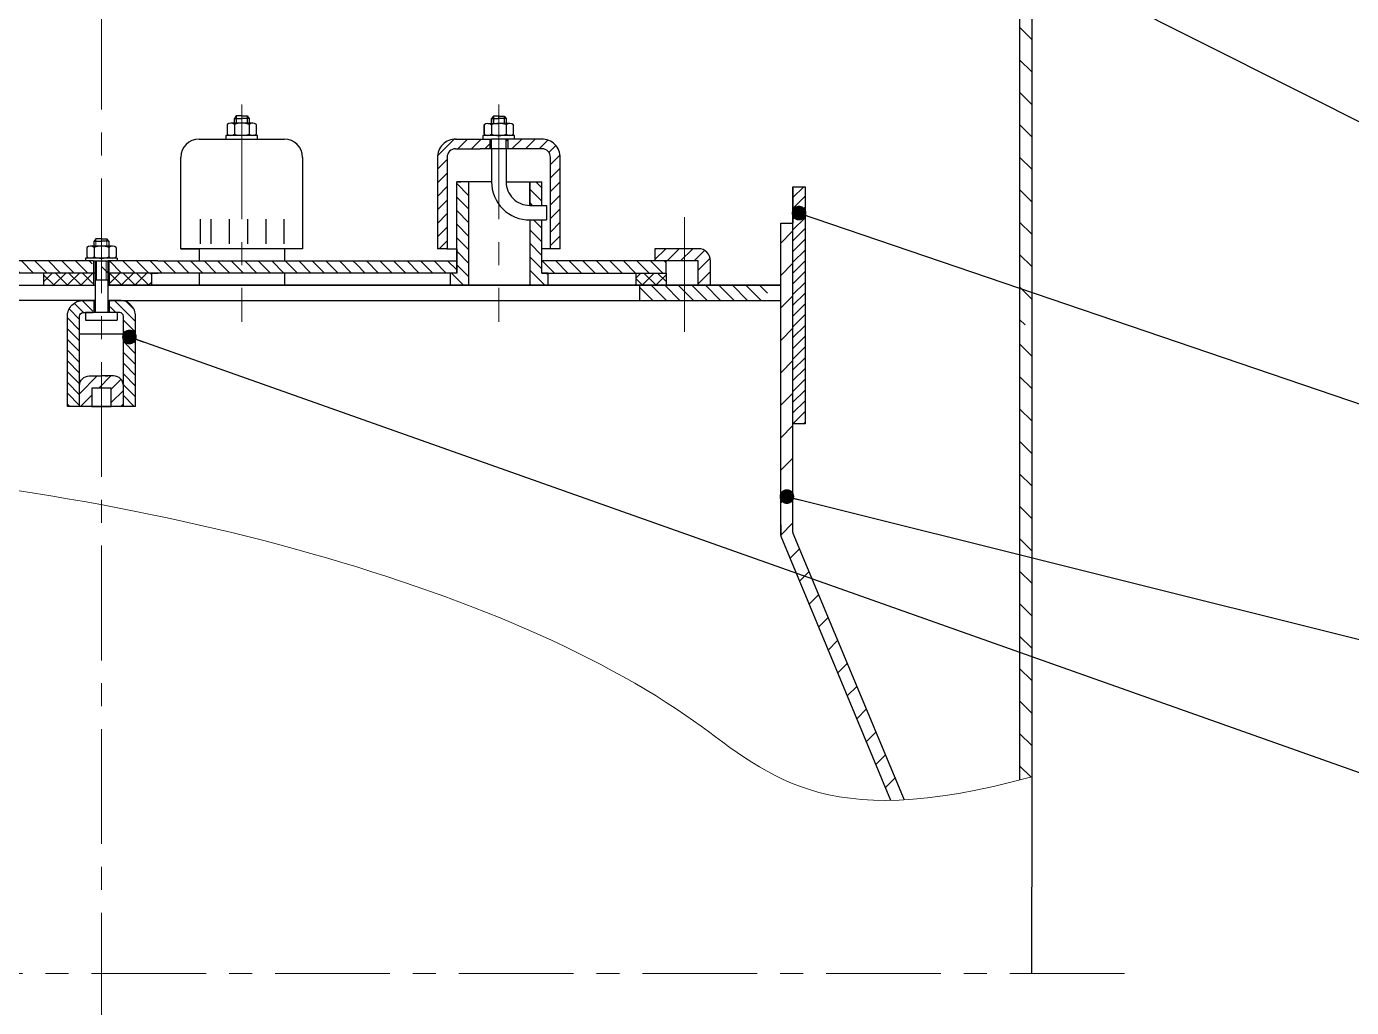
# Model space of a CAD drawing. Extents: x -45808 to 5458, y -9631 to 5897.
# Drawn here: x -44330 to -43609, y -3347 to -2813 of the extents above; entities that cross this region are included whole.
import ezdxf

# ---------------------------------------------------------------- set-up
doc = ezdxf.new("R2010")
doc.units = 0
doc.header["$LTSCALE"] = 50
doc.header["$MEASUREMENT"] = 0
doc.linetypes.add('CENTER', pattern=[2, 1.25, -0.25, 0.25, -0.25])
for name, color, linetype, lineweight in [('Dam', 2, 'CONTINUOUS', 30), ('kthuoc', 3, 'CONTINUOUS', 13), ('Net manh', 3, 'CONTINUOUS', 13), ('Tam dut', 1, 'CENTER', 13)]:
    doc.layers.add(name, color=color, linetype=linetype, lineweight=lineweight)
doc.styles.add('chu2.5', font='txt.shx', dxfattribs={"oblique": 10, "height": 25})
doc.dimstyles.new('kichthuoc2.5', dxfattribs={"dimtxt": 25, "dimasz": 25, "dimexe": 4, "dimexo": 0, "dimgap": 5, "dimtad": 1, "dimtoh": 1, "dimdec": 0, "dimzin": 0, "dimdsep": 46, "dimtxsty": 'chu2.5', "dimcen": 5, "dimclrd": 256, "dimclre": 256, "dimclrt": 256, "dimadec": 0, "dimazin": 0, "dimtfac": 1, "dimtdec": 0, "dimtmove": 0, "dimatfit": 0, "dimfxl": 1, "dimtolj": 1, "dimtzin": 0, "dimarcsym": 0})
pattern_1 = [(135, (-39927.7703, -9041.5555), (-3.682848, -3.682848), [])]
pattern_2 = [(135, (-17356.7833, -6663.9717), (-3.6828478, -3.6828478), [])]
pattern_3 = [(135, (-39927.7703, -9374.889), (-3.6828478, -3.6828478), [])]

msp = doc.modelspace()

# ---------------------------------------------------------------- hatches: boundary and pattern name
at = {"layer": 'Net manh'}
h = msp.add_hatch(dxfattribs=at)
h.set_pattern_fill('ANSI31', color=256, scale=100, angle=90, style=0)
h.set_pattern_definition([(135, (-393.232, 0), (-8.8388348, -8.8388348), [])])
edge = h.paths.add_edge_path()
edge.add_line((-43782.97, -2813.5), (-43782.97, -2793.8))
edge.add_line((-43782.97, -2793.8), (-43789.59, -2793.8))
edge.add_line((-43789.59, -2793.8), (-43789.59, -2977.24))
edge.add_spline(control_points=[(-43789.59, -2977.24), (-43787.38, -2975.72), (-43785.17, -2974.2), (-43782.96, -2972.68)], knot_values=[0.064384, 0.064384, 0.064384, 0.064384, 14.120993, 14.120993, 14.120993, 14.120993], degree=3, periodic=0)
edge.add_line((-43782.96, -2972.68), (-43782.97, -2813.5))
h = msp.add_hatch(dxfattribs=at)
h.set_pattern_fill('ANSI31', color=256, scale=41.666667, style=0)
h.set_pattern_definition([(45, (-17356.7833, -6663.9717), (-3.6828478, 3.6828478), [])])
h.paths.add_polyline_path([(-44101.36, -2883.89, -0.414214), (-44096.72, -2879.25), (-44083.45, -2879.25), (-44077.2, -2879.25), (-44077.2, -2873.94), (-44083.45, -2873.94), (-44096.72, -2873.94, 0.414214), (-44106.67, -2883.89), (-44106.67, -2933.64), (-44101.61, -2933.64)])
h.paths.add_polyline_path([(-44039.77, -2883.89, 0.414214), (-44049.72, -2873.94), (-44062.98, -2873.94), (-44069.24, -2873.94), (-44069.24, -2879.25), (-44062.98, -2879.25), (-44049.72, -2879.25, -0.414214), (-44045.07, -2883.89), (-44045.07, -2933.64), (-44039.77, -2933.64)])
h = msp.add_hatch(dxfattribs=at)
h.set_pattern_fill('ANSI31', color=256, scale=41.666667, angle=90, style=0)
h.set_pattern_definition(pattern_2)
h.paths.add_polyline_path([(-44089.52, -2897.16), (-44096.15, -2897.16), (-44096.15, -2946.91), (-44097.96, -2946.91), (-44099.47, -2946.91), (-44099.47, -2953.54), (-44089.52, -2953.54)])
h = msp.add_hatch(dxfattribs=at)
h.set_pattern_fill('ANSI31', color=256, scale=41.666667, angle=90, style=0)
h.set_pattern_definition(pattern_2)
h.paths.add_polyline_path([(-44049.72, -2897.16), (-44056.35, -2897.16), (-44056.35, -2910.04), (-44049.72, -2910.04)])
h = msp.add_hatch(dxfattribs=at)
h.set_pattern_fill('ANSI31', color=256, scale=33.167496, angle=90, style=0)
h.set_pattern_definition([(45, (-44221.5017, -7342.0292), (2.93162, -2.93162), [])])
h.paths.add_polyline_path([(-43913.04, -2913.15), (-43913.04, -2899.88), (-43906.41, -2899.88), (-43906.41, -2919.78), (-43906.41, -3029.04), (-43913.04, -3029.04)])
h = msp.add_hatch(dxfattribs=at)
h.set_pattern_fill('ANSI31', color=256, scale=41.666667, angle=90, style=0)
h.set_pattern_definition(pattern_2)
h.paths.add_polyline_path([(-44049.72, -2918), (-44056.25, -2918), (-44056.35, -2953.51), (-44046.4, -2953.54), (-44046.4, -2946.91), (-44049.72, -2946.91)])
h = msp.add_hatch(dxfattribs=at)
h.set_pattern_fill('ANSI31', color=256, scale=100, angle=90, style=0)
h.set_pattern_definition([(45, (-88185.955, -333.333), (8.8388348, -8.8388348), [])])
h.paths.add_polyline_path([(-43919.68, -2919.78), (-43913.04, -2919.78), (-43913.04, -3088.09), (-43913.04, -3088.51), (-43853.15, -3231.46), (-43860.84, -3231.46), (-43919.68, -3090.27)])
h = msp.add_hatch(dxfattribs=at)
h.set_pattern_fill('ANSI31', color=256, scale=41.666667, style=0)
h.set_pattern_definition([(45, (-17321.789, -6663.9717), (-3.6828478, 3.6828478), [])])
h.paths.add_polyline_path([(-43964.59, -2933.64), (-43988.29, -2933.64), (-43988.29, -2940.27), (-43964.59, -2940.27), (-43964.59, -2953.54), (-43957.96, -2953.54), (-43957.96, -2940.27, 0.414214)])
h = msp.add_hatch(dxfattribs=at)
h.set_pattern_fill('ANSI31', color=256, scale=41.666667, angle=90, style=0)
h.set_pattern_definition([(135, (-39924.146, -9374.889), (-3.6828478, -3.6828478), [])])
h.paths.add_polyline_path([(-44294.7, -2946.91), (-44294.7, -2940.27), (-44349.69, -2940.27), (-44349.69, -2946.91), (-44346.4, -2946.91)])
h = msp.add_hatch(dxfattribs=at)
h.set_pattern_fill('ANSI31', color=256, scale=41.666667, angle=90, style=0)
h.set_pattern_definition(pattern_3)
h.paths.add_polyline_path([(-44213.22, -2946.91), (-44213.22, -2940.27), (-44262.51, -2940.27), (-44262.51, -2940.27), (-44289.58, -2940.27), (-44289.58, -2946.91), (-44262.53, -2946.91)])
h.paths.add_polyline_path([(-44213.22, -2940.27), (-44213.22, -2946.91), (-44150.52, -2946.91, -0.012148), (-44150.85, -2940.27)])
h = msp.add_hatch(dxfattribs=at)
h.set_pattern_fill('ANSI31', color=256, scale=41.666667, angle=90, style=0)
h.set_pattern_definition(pattern_3)
h.paths.add_polyline_path([(-44096.15, -2946.91), (-44096.15, -2940.28), (-44150.85, -2940.27, 0.012148), (-44150.52, -2946.91)])
h.paths.add_polyline_path([(-43998.62, -2946.91), (-43982.14, -2946.91), (-43982.14, -2940.27), (-43992.12, -2940.27), (-43998.62, -2940.27), (-44049.72, -2940.27), (-44049.72, -2946.91), (-44046.4, -2946.91)])
h = msp.add_hatch(dxfattribs=at)
h.set_pattern_fill('ANSI37', color=256, scale=41.666667, style=0)
h.set_pattern_definition([(45, (-19714.0875, -6702.5597), (-3.6828478, 3.6828478), []), (135, (-19714.0875, -6702.5597), (-3.6828478, -3.6828478), [])])
h.paths.add_polyline_path([(-44262.2, -2953.54), (-44262.2, -2946.91), (-44285.95, -2946.91), (-44285.95, -2953.54)])
h.paths.add_polyline_path([(-44294.29, -2953.54), (-44294.29, -2946.91), (-44294.7, -2946.91), (-44321.07, -2946.91), (-44321.07, -2953.54)])
h = msp.add_hatch(dxfattribs=at)
h.set_pattern_fill('ANSI37', color=256, scale=41.666667, style=0)
h.set_pattern_definition([(45, (-19717.7116, -6702.5597), (-3.6828478, 3.6828478), []), (135, (-19717.7116, -6702.5597), (-3.6828478, -3.6828478), [])])
h.paths.add_polyline_path([(-43982.14, -2946.91), (-43998.62, -2946.91), (-43998.62, -2953.54), (-43982.14, -2953.54)])
h = msp.add_hatch(dxfattribs=at)
h.set_pattern_fill('ANSI31', color=256, scale=41.666667, angle=90, style=0)
h.set_pattern_definition(pattern_1)
h.paths.add_polyline_path([(-43996.54, -2953.54), (-43996.54, -2961.83), (-43972.14, -2961.83), (-43972.14, -2953.54), (-43974.71, -2953.54)])
h = msp.add_hatch(dxfattribs=at)
h.set_pattern_fill('ANSI31', color=256, scale=41.666667, angle=90, style=0)
h.set_pattern_definition(pattern_1)
h.paths.add_polyline_path([(-43926.93, -2961.83), (-43926.93, -2953.54), (-43972.14, -2953.54), (-43972.14, -2961.83)])
h = msp.add_hatch(dxfattribs=at)
h.set_pattern_fill('ANSI31', color=256, scale=33.167496, angle=90, style=0)
h.set_pattern_definition([(135, (-45757.6016, -7801.4594), (-2.93162, -2.93162), [])])
h.paths.add_polyline_path([(-44299.54, -2968.47), (-44294.29, -2968.47), (-44294.29, -2961.83), (-44299.54, -2961.83, 0.414214), (-44308.17, -2970.46), (-44308.17, -3019.54), (-44301.53, -3019.54), (-44301.53, -2970.46, -0.414214)])
h.paths.add_polyline_path([(-44277.65, -3019.54), (-44271.02, -3019.54), (-44271.02, -2970.46, 0.414214), (-44279.64, -2961.83), (-44284.9, -2961.83), (-44284.9, -2968.47), (-44279.64, -2968.47, -0.414214), (-44277.65, -2970.46)])
h = msp.add_hatch(dxfattribs=at)
h.set_pattern_fill('ANSI31', color=256, scale=100, angle=90, style=0)
edge = h.paths.add_edge_path()
edge.add_line((-43782.97, -2975.43), (-43789.59, -2974.79))
edge.add_line((-43789.59, -2974.79), (-43789.59, -3223.02))
edge.add_spline(control_points=[(-43789.59, -3223.02), (-43787.42, -3222.44), (-43785.21, -3221.85), (-43782.97, -3221.23)], knot_values=[0, 0, 0, 0, 7.358132, 7.358132, 7.358132, 7.358132], degree=3, periodic=0)
edge.add_line((-43782.97, -3221.23), (-43782.97, -2975.43))
h = msp.add_hatch(dxfattribs=at)
h.set_pattern_fill('ANSI31', color=256, scale=41.666667, style=0)
h.set_pattern_definition([(45, (-48452.1905, -9041.5555), (-3.682848, 3.682848), [])])
h.paths.add_polyline_path([(-44294.9, -3009.59), (-44289.59, -3009.59), (-44289.59, -3002.96), (-44290.92, -3002.96), (-44296.23, -3002.96, 0.414214), (-44301.53, -3008.27), (-44301.53, -3016.23), (-44301.53, -3019.54), (-44294.9, -3019.54)])
h.paths.add_polyline_path([(-44284.29, -3009.59), (-44284.29, -3019.54), (-44277.65, -3019.54), (-44277.65, -3008.27, 0.414214), (-44282.96, -3002.96), (-44288.27, -3002.96), (-44289.59, -3002.96), (-44289.59, -3009.59)])

# ---------------------------------------------------------------- linework, layer by layer
at = {"layer": 'Dam', "color": 2}
for p, q in [((-43789.59, -2559.61), (-43789.59, -3223.02)), ((-43782.97, -2559.61), (-43782.97, -3281.14)), ((-43913.04, -2899.88), (-43906.41, -2899.88)), ((-43913.04, -2899.88), (-43913.04, -2919.78)), ((-43913.04, -2913.15), (-43913.04, -2899.88)), ((-43906.41, -2899.88), (-43906.41, -2919.78)), ((-43913.04, -3057.54), (-43913.04, -2913.15)), ((-43919.68, -2919.78), (-43913.04, -2919.78)), ((-43919.68, -3060.69), (-43919.68, -2919.78)), ((-43906.41, -2919.78), (-43906.41, -3029.04)), ((-43919.68, -2953.54), (-44284.9, -2953.54)), ((-44293.23, -2961.83), (-44695.94, -2961.83)), ((-44284.48, -2961.83), (-43919.68, -2961.83)), ((-43906.41, -3029.04), (-43913.04, -3029.04)), ((-43919.68, -3090.27), (-43860.01, -3234.1)), ((-43913.04, -3088.51), (-43852.45, -3233.83)), ((-43782.93, -3328.44), (-43782.93, -3281.44))]:
    msp.add_line(p, q, dxfattribs=at)
at = {"layer": 'Dam'}
for p, q in [((-44216.2, -2861.33), (-44217.2, -2862.66)), ((-44217.2, -2862.66), (-44213.22, -2862.66)), ((-44217.2, -2865.32), (-44217.2, -2862.66)), ((-44213.22, -2861.33), (-44216.2, -2861.33)), ((-44216.2, -2861.33), (-44216.2, -2865.32)), ((-44213.22, -2861.33), (-44210.23, -2861.33)), ((-44209.24, -2862.66), (-44213.22, -2862.66)), ((-44210.23, -2861.33), (-44210.23, -2865.32)), ((-44210.23, -2861.33), (-44209.24, -2862.66)), ((-44209.24, -2862.66), (-44209.24, -2865.32)), ((-44076.2, -2861.41), (-44077.2, -2862.73)), ((-44077.2, -2862.73), (-44073.22, -2862.73)), ((-44077.2, -2865.39), (-44077.2, -2862.73)), ((-44077.2, -2862.73), (-44077.2, -2865.39)), ((-44073.22, -2861.41), (-44076.2, -2861.41)), ((-44076.2, -2861.41), (-44076.2, -2865.39)), ((-44073.22, -2862.73), (-44073.22, -2861.41)), ((-44073.22, -2861.41), (-44070.23, -2861.41)), ((-44069.24, -2862.73), (-44073.22, -2862.73)), ((-44070.23, -2861.41), (-44070.23, -2865.39)), ((-44070.23, -2861.41), (-44069.24, -2862.73)), ((-44069.24, -2862.73), (-44069.24, -2865.39)), ((-44221.18, -2866.06), (-44221.18, -2871.21)), ((-44207.25, -2865.32), (-44219.19, -2865.32)), ((-44217.2, -2866), (-44217.2, -2871.27)), ((-44209.24, -2866), (-44209.24, -2871.27)), ((-44205.26, -2871.21), (-44205.26, -2866.06)), ((-44081.18, -2866.13), (-44081.18, -2871.28)), ((-44081.18, -2871.28), (-44081.18, -2866.13)), ((-44079.19, -2865.39), (-44073.22, -2865.39)), ((-44077.2, -2866.07), (-44077.2, -2871.34)), ((-44067.25, -2865.39), (-44073.22, -2865.39)), ((-44069.24, -2866.07), (-44069.24, -2871.34)), ((-44065.26, -2871.28), (-44065.26, -2866.13)), ((-44204.59, -2871.95), (-44221.84, -2871.95)), ((-44221.84, -2871.95), (-44221.84, -2873.94)), ((-44204.59, -2873.94), (-44204.59, -2871.95)), ((-44083.45, -2873.94), (-44077.2, -2873.94)), ((-44081.84, -2872.02), (-44081.84, -2873.94)), ((-44064.59, -2872.02), (-44081.84, -2872.02)), ((-44078.19, -2873.94), (-44078.19, -2879.25)), ((-44076.2, -2873.94), (-44077.2, -2873.94)), ((-44077.2, -2879.25), (-44077.2, -2873.94)), ((-44069.24, -2873.94), (-44076.2, -2873.94)), ((-44069.24, -2879.25), (-44069.24, -2873.94)), ((-44062.98, -2873.94), (-44069.24, -2873.94)), ((-44068.24, -2873.94), (-44068.24, -2879.25)), ((-44064.59, -2873.94), (-44064.59, -2872.02)), ((-44106.67, -2884.08), (-44106.67, -2933.64)), ((-44101.36, -2883.89), (-44101.36, -2933.64)), ((-44076.2, -2879.25), (-44083.45, -2879.25)), ((-44077.2, -2879.25), (-44077.2, -2897.16)), ((-44062.98, -2879.25), (-44076.2, -2879.25)), ((-44069.24, -2879.25), (-44069.24, -2897.16)), ((-44096.15, -2897.16), (-44093.83, -2897.16)), ((-44096.15, -2946.91), (-44096.15, -2897.16)), ((-44077.2, -2897.16), (-44096.15, -2897.16)), ((-44089.52, -2953.54), (-44089.52, -2897.16)), ((-44069.24, -2897.16), (-44056.35, -2897.16)), ((-44056.35, -2897.16), (-44049.72, -2897.16)), ((-44056.35, -2909.76), (-44056.35, -2897.16)), ((-44056.35, -2897.16), (-44056.35, -2910.04)), ((-44049.72, -2910.04), (-44049.72, -2897.16)), ((-44056.35, -2910.04), (-44047.27, -2910.04)), ((-44047.27, -2910.04), (-44047.27, -2918)), ((-43913.04, -3088.09), (-43913.04, -2913.15)), ((-44235.73, -2931.02), (-44235.73, -2917.48)), ((-44229.82, -2931.02), (-44229.82, -2917.48)), ((-44219.87, -2931.02), (-44219.87, -2917.48)), ((-44209.92, -2931.02), (-44209.92, -2917.48)), ((-44199.97, -2931.02), (-44199.97, -2917.48)), ((-44190.02, -2931.02), (-44190.02, -2917.48)), ((-44056.25, -2918), (-44056.35, -2953.54)), ((-44056.25, -2918), (-44049.72, -2918)), ((-44049.72, -2946.91), (-44049.72, -2918)), ((-44049.72, -2918), (-44047.27, -2918)), ((-43919.68, -3089.85), (-43919.68, -2919.78)), ((-44292.58, -2928.23), (-44293.57, -2929.56)), ((-44289.59, -2928.23), (-44292.58, -2928.23)), ((-44289.59, -2928.23), (-44286.61, -2928.23)), ((-44285.61, -2929.56), (-44286.61, -2928.23)), ((-44297.55, -2932.95), (-44297.55, -2938.1)), ((-44283.62, -2932.21), (-44295.56, -2932.21)), ((-44293.57, -2929.56), (-44289.59, -2929.56)), ((-44293.57, -2932.21), (-44293.57, -2929.56)), ((-44293.57, -2932.9), (-44293.57, -2938.1)), ((-44285.61, -2929.56), (-44289.59, -2929.56)), ((-44285.61, -2929.56), (-44285.61, -2932.21)), ((-44285.61, -2932.9), (-44285.61, -2932.95)), ((-44285.61, -2932.9), (-44285.61, -2938.1)), ((-44281.63, -2932.95), (-44281.63, -2938.1)), ((-44246.39, -2933.64), (-44236.43, -2933.64)), ((-44236.43, -2933.64), (-44236.43, -2940.27)), ((-44190, -2933.64), (-44190, -2940.27)), ((-44101.61, -2933.64), (-44106.67, -2933.64)), ((-44101.61, -2933.64), (-44096.15, -2933.64)), ((-44096.15, -2933.64), (-44096.15, -2946.91)), ((-44045.07, -2933.64), (-44049.72, -2933.64)), ((-44039.77, -2933.64), (-44045.07, -2933.64)), ((-43988.29, -2933.64), (-43988.29, -2940.27)), ((-44294.2, -2940.27), (-44349.69, -2940.27)), ((-44298.22, -2938.85), (-44298.22, -2940.27)), ((-44280.97, -2938.85), (-44298.22, -2938.85)), ((-44294.2, -2940.27), (-44285.45, -2940.27)), ((-44293.78, -2953.54), (-44293.78, -2940.27)), ((-44293.07, -2940.27), (-44293.07, -2968.47)), ((-44286.17, -2940.27), (-44286.17, -2968.47)), ((-44258.89, -2940.27), (-44285.95, -2940.27)), ((-44285.45, -2946.91), (-44285.45, -2940.27)), ((-44281.74, -2940.27), (-44285.05, -2940.27)), ((-44280.97, -2938.85), (-44280.97, -2940.27)), ((-44258.89, -2940.27), (-44096.15, -2940.28)), ((-44096.15, -2940.28), (-44096.15, -2946.91)), ((-43998.62, -2940.27), (-44049.72, -2940.27)), ((-43964.59, -2940.27), (-43992.12, -2940.27)), ((-43982.14, -2946.91), (-43982.14, -2940.27)), ((-43964.59, -2946.91), (-43964.59, -2940.27)), ((-44293.07, -2946.91), (-44349.72, -2946.91)), ((-44321.07, -2946.91), (-44321.07, -2953.54)), ((-44294.2, -2946.91), (-44293.78, -2946.91)), ((-44293.07, -2950.63), (-44286.17, -2950.63)), ((-44258.91, -2946.91), (-44285.95, -2946.91)), ((-44285.45, -2946.91), (-44285.45, -2953.54)), ((-44262.2, -2953.54), (-44262.2, -2946.91)), ((-44262.2, -2946.91), (-44258.89, -2946.91)), ((-44262.2, -2953.54), (-44262.2, -2946.91)), ((-44096.15, -2946.91), (-44258.89, -2946.91)), ((-44236.43, -2946.91), (-44236.43, -2953.54)), ((-44190, -2946.91), (-44190, -2953.54)), ((-44099.47, -2953.54), (-44099.47, -2946.91)), ((-44097.65, -2946.91), (-44099.47, -2946.91)), ((-44049.72, -2946.91), (-44046.4, -2946.91)), ((-44046.4, -2946.91), (-44049.72, -2946.91)), ((-44046.4, -2953.54), (-44046.4, -2946.91)), ((-44046.4, -2946.91), (-43998.62, -2946.91)), ((-43998.62, -2946.91), (-43982.14, -2946.91)), ((-43998.62, -2946.91), (-43998.62, -2953.54)), ((-43982.14, -2946.91), (-43982.14, -2953.54)), ((-44659.51, -2953.54), (-44293.07, -2953.54)), ((-44286.17, -2953.54), (-43974.92, -2953.54)), ((-44285.45, -2953.54), (-44285.42, -2953.54)), ((-44258.89, -2953.54), (-44262.2, -2953.54)), ((-44096.15, -2953.54), (-44099.47, -2953.54)), ((-44046.4, -2953.54), (-44056.35, -2953.51)), ((-43996.54, -2953.54), (-43996.54, -2961.83)), ((-43974.71, -2953.54), (-43919.68, -2953.54)), ((-44294.7, -2961.83), (-44659.51, -2961.83)), ((-44294.2, -2961.83), (-44293.78, -2961.83)), ((-44293.78, -2961.83), (-44293.78, -2968.47)), ((-44285.95, -2961.83), (-43919.68, -2961.83)), ((-44285.45, -2961.83), (-44285.45, -2968.47)), ((-44285.03, -2961.83), (-44285.45, -2961.83)), ((-44298.22, -2968.47), (-44298.22, -2972.22)), ((-44280.97, -2968.47), (-44298.22, -2968.47)), ((-44298.22, -2968.47), (-44298.22, -2972.63)), ((-44298.22, -2972.22), (-44298.22, -2972.63)), ((-44298.22, -2972.22), (-44298.22, -2972.63)), ((-44298.22, -2972.63), (-44280.97, -2972.63)), ((-44281.39, -2972.63), (-44280.97, -2972.63)), ((-44280.97, -2968.47), (-44280.97, -2972.22)), ((-44280.97, -2972.22), (-44280.97, -2972.63)), ((-44301.51, -2979.98), (-44277.68, -2979.98)), ((-44287.5, -3002.96), (-44286.17, -3002.96)), ((-44301.53, -3019.54), (-44308.17, -3019.54)), ((-44271.02, -3019.54), (-44301.53, -3019.54)), ((-43919.68, -3083.97), (-43919.68, -3090.27)), ((-43913.04, -3088.09), (-43913.04, -3088.51)), ((-43919.68, -3089.85), (-43919.68, -3090.27))]:
    msp.add_line(p, q, dxfattribs=at)
for points in [[(-44236.43, -2873.94), (-44190, -2873.94)], [(-44096.72, -2873.94), (-44083.45, -2873.94)], [(-44049.72, -2873.94), (-44062.98, -2873.94)], [(-44180.05, -2883.89), (-44180.05, -2933.64), (-44246.39, -2933.64), (-44246.39, -2883.89)], [(-44096.72, -2879.25), (-44083.45, -2879.25)], [(-44049.72, -2879.25), (-44062.98, -2879.25)], [(-44045.07, -2933.64), (-44045.07, -2883.89)], [(-44039.77, -2933.64), (-44039.77, -2883.89)], [(-43964.59, -2933.64), (-43988.29, -2933.64)], [(-43992.12, -2940.27), (-43998.62, -2940.27)], [(-43964.59, -2953.54), (-43964.59, -2940.27)], [(-44284.29, -3019.54), (-44284.29, -3009.59), (-44288.27, -3009.59)]]:
    msp.add_lwpolyline(points, dxfattribs=at)
for points in [[(-43957.96, -2953.54), (-43957.96, -2940.27, 0.15043), (-43959.11, -2936.54, 0.15043)], [(-44308.17, -3019.54), (-44308.17, -2970.46, -0.414214), (-44299.54, -2961.83), (-44294.29, -2961.83)], [(-44271.02, -3019.54), (-44271.02, -2970.46, 0.414214), (-44279.64, -2961.83), (-44284.9, -2961.83)], [(-44301.53, -3019.54), (-44301.53, -2970.46, -0.414214), (-44299.54, -2968.47), (-44294.29, -2968.47)], [(-44277.65, -3019.54), (-44277.65, -2970.46, 0.414214), (-44279.64, -2968.47), (-44285.95, -2968.47)], [(-44301.53, -3016.23), (-44301.53, -3008.27, -0.414214), (-44296.23, -3002.96), (-44289.59, -3002.96)], [(-44277.65, -3016.23), (-44277.65, -3008.27, 0.414214), (-44282.96, -3002.96), (-44289.59, -3002.96)]]:
    msp.add_lwpolyline(points, format="xyb", dxfattribs=at)
msp.add_lwpolyline([(-44294.9, -3019.54), (-44284.29, -3019.54), (-44284.29, -3009.59), (-44294.9, -3009.59)], close=True, dxfattribs=at)
for centre, radius, start, end in [((-44219.19, -2868.36), 3.04, 49.11761, 130.88239), ((-44219.19, -2868.91), 3.04, 229.11761, 310.88239), ((-44213.22, -2877.26), 11.94, 90, 109.72029), ((-44213.22, -2860.01), 11.94, 250.27971, 270), ((-44213.22, -2877.26), 11.94, 70.27971, 90), ((-44213.22, -2860.01), 11.94, 270, 289.72029), ((-44207.25, -2868.36), 3.04, 49.11761, 130.88239), ((-44207.25, -2868.91), 3.04, 229.11761, 310.88239), ((-44079.19, -2868.43), 3.04, 49.11761, 130.88239), ((-44079.19, -2868.98), 3.04, 229.11761, 310.88239), ((-44073.22, -2877.33), 11.94, 90, 109.72029), ((-44073.22, -2860.08), 11.94, 250.27971, 270), ((-44073.22, -2877.33), 11.94, 70.27971, 90), ((-44073.22, -2860.08), 11.94, 270, 289.72029), ((-44067.25, -2868.43), 3.04, 49.11761, 130.88239), ((-44067.25, -2868.98), 3.04, 229.11761, 310.88239), ((-44236.43, -2883.89), 9.95, 90, 180), ((-44190, -2883.89), 9.95, 0, 90), ((-44096.72, -2883.89), 9.95, 88.89569, 181.10431), ((-44049.72, -2883.89), 9.95, 358.89569, 91.10431), ((-44096.72, -2883.89), 4.64, 90, 180), ((-44049.72, -2883.89), 4.64, 0, 90), ((-44056.35, -2897.16), 20.85, 180, 270.27405), ((-44056.35, -2897.16), 12.89, 180, 270.01205), ((-44295.56, -2935.25), 3.04, 49.11761, 130.88239), ((-44289.59, -2944.15), 11.94, 90, 109.72029), ((-44289.59, -2944.15), 11.94, 70.27971, 90), ((-44283.62, -2935.25), 3.04, 49.11761, 130.88239), ((-43964.59, -2940.27), 6.63, 0, 90), ((-44295.56, -2935.81), 3.04, 229.11761, 310.88239), ((-44289.59, -2926.85), 11.94, 250.52878, 270), ((-44289.59, -2926.85), 11.94, 270, 289.47122), ((-44283.62, -2935.81), 3.04, 229.11761, 310.88239)]:
    msp.add_arc(centre, radius, start, end, dxfattribs=at)
at = {"layer": 'kthuoc'}
msp.add_open_spline([(-43782.97, -3221.23), (-43899.3, -3253.44), (-43995.07, -3132.65), (-44423.78, -3025.53), (-44697.54, -3062.01), (-44796.26, -3078.22)], degree=3, knots=[0, 0, 0, 0, 382.093937, 1334.610999, 1875.610989, 1875.610989, 1875.610989, 1875.610989], dxfattribs=at)
at = {"layer": 'Net manh'}
for p, q in [((-44292.58, -2928.23), (-44292.58, -2932.21)), ((-44286.61, -2928.23), (-44286.61, -2932.21)), ((-44292.24, -2940.27), (-44292.24, -2950.63)), ((-44287.11, -2940.27), (-44287.11, -2950.63))]:
    msp.add_line(p, q, dxfattribs=at)
at = {"layer": 'Tam dut'}
for p, q in [((-44289.59, -8457.87), (-44289.59, -1887.1)), ((-44213.22, -2855.05), (-44213.22, -2973.42)), ((-44073.22, -2855.05), (-44073.22, -2973.42)), ((-43972.14, -2916.45), (-43972.14, -2980.49)), ((-43732.51, -3328.44), (-44814.11, -3328.44))]:
    msp.add_line(p, q, dxfattribs=at)

# ---------------------------------------------------------------- leaders
at = {"layer": 'kthuoc'}
for points in [[(-44180.05, -2575.43), (-43246.49, -3044.32)], [(-43862.29, -2616.62), (-43246.49, -2948.77)], [(-43909.73, -2914.26), (-43246.49, -3140.32)], [(-44274.34, -2981.74), (-43246.49, -3345.99)], [(-43916.36, -3068.66), (-43246.49, -3235.86)]]:
    msp.add_leader(points, dimstyle='kichthuoc2.5', override={"dimasz": 8, "dimtad": 0, "dimldrblk": 'Dot'}, dxfattribs=at)

doc.saveas('drawing.dxf')
